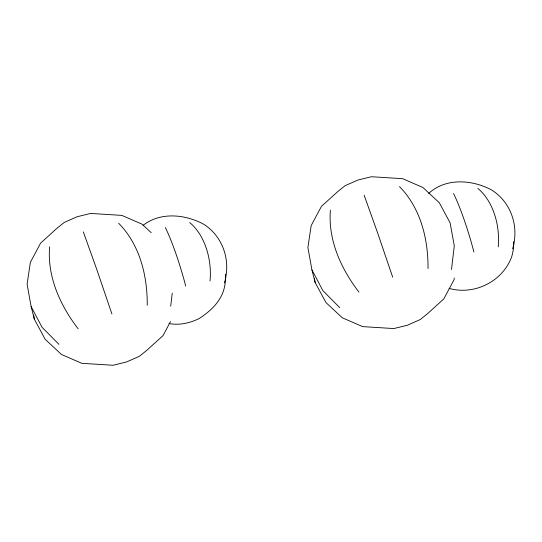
<?xml version="1.0" encoding="UTF-8"?>
<svg xmlns="http://www.w3.org/2000/svg" width="542" height="542" viewBox="0 0 542 542"><rect width="100%" height="100%" fill="white"/><g stroke="black" fill="none" stroke-linecap="round" stroke-linejoin="round"><path stroke-width="0.81" d="M170.689 306.21L172.241 293.141M451.479 269.496L454.291 245.817L450.09 222.803L439.284 202.708L422.929 187.505L402.625 178.677L371.412 176.733L357.916 180.032L345.03 185.73L337.68 191.651L321.426 206.38L311.162 225.635L307.897 247.538L311.941 269.936L315.153 282.49L325.959 302.585L342.314 317.788L362.612 326.616L393.831 328.56L407.327 325.261L420.213 319.563L427.563 313.642L443.817 298.913L454.081 279.658L454.318 278.032M170.52 321.548L163.02 335.62L146.767 350.349L139.416 356.27L126.53 361.968L113.034 365.267L81.822 363.323L61.517 354.495L45.162 339.292L34.356 319.197L31.145 306.643L27.1 284.245L30.366 262.342L40.63 243.087L56.883 228.358L64.234 222.437L77.12 216.739L90.616 213.44L121.835 215.384L142.133 224.212L151.218 232.66M428.681 193.453C445.863 177.458 472.983 179.585 492.278 190.384A54.708 51.795 -52.9 0 1 512.63 248.825M143.027 225.397C160.418 211.597 185.662 214.286 204.09 224.456A54.708 51.795 -52.9 0 1 224.442 282.897M168.962 323.54C179.382 325.471 189.835 323.168 199.219 318.506C209.693 311.691 219.185 303.174 223.412 291.074A54.708 47.439 41.3 0 0 225.431 274.211M449.094 288.385C474.223 295.553 502.536 281.576 511.601 256.996A54.708 47.439 41.3 0 0 513.687 241.705M339.719 307.632L322.903 290.641L311.941 269.936M58.922 344.339L42.113 327.354L31.145 306.643M399.481 186.57C420.66 208.094 428.261 239.11 428.031 268.561M118.684 223.277C139.87 244.801 147.471 275.817 147.241 305.275M358.96 292.131C341.067 268.839 327.924 240.086 330.403 210.133M78.163 328.838C60.27 305.546 47.127 276.799 49.613 246.84M364.143 195.215L377.422 232.328L392.693 277.206M83.346 231.922L96.632 269.035L111.903 313.92M314.401 278.385L315.153 282.49M33.604 315.092L34.356 319.197M453.532 193.514A54.708 7.046 72.9 0 1 473.884 251.955M477.875 188.453A54.708 36.361 85.4 0 1 498.227 246.895M165.344 227.586A54.708 7.046 72.9 0 1 185.696 286.027M189.686 222.532A54.708 36.368 85.4 0 1 210.039 280.973"/></g></svg>
